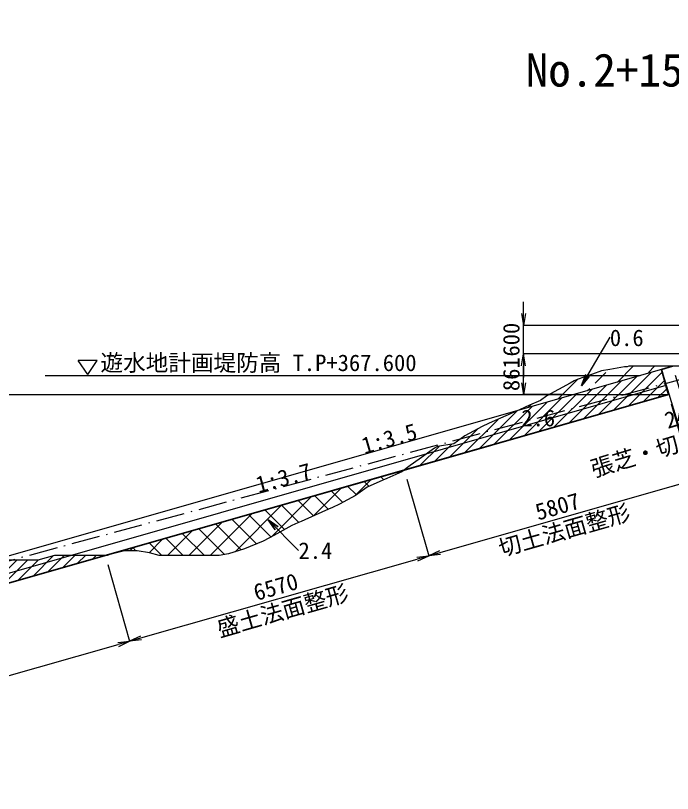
# Model space of a CAD drawing. Header units: millimetres. Extents: x -23295 to 84900, y -241468 to 58400.
# Drawn here: x 29455 to 43330, y -218498 to -202057 of the extents above; entities that cross this region are included whole.
import ezdxf
from ezdxf.enums import TextEntityAlignment as Align

# ---------------------------------------------------------------- set-up
doc = ezdxf.new("R2010")
doc.units = ezdxf.units.MM
doc.header["$LTSCALE"] = 100
doc.header["$PDSIZE"] = 300
doc.linetypes.add('SXF_一点短鎖線', pattern=[9.25, 6, -1.5, 0.25, -1.5])
doc.layers.get('Defpoints').update_dxf_attribs({"color": 191})
for name, color, linetype, lineweight in [('D-BGD', 7, 'Continuous', 13), ('D-BYP-STR6', 2, 'SXF_一点短鎖線', 13), ('D-STR-DIM', 7, 'Continuous', 13), ('D-STR-HTXT', 7, 'Continuous', 13), ('D-STR-STR8', 3, 'Continuous', 25), ('D-STR-STR9', 1, 'Continuous', 25), ('D-STR-STRC', 7, 'Continuous', 13), ('D-STR-TXT', 7, 'Continuous', 13), ('D-TTL-TXT', 7, 'Continuous', 13), ('切土法面整形', 4, 'Continuous', 13), ('床堀', 3, 'Continuous', 13), ('掘削', 4, 'Continuous', 13), ('盛土(2.5≦W＜4.0)', 5, 'Continuous', 13), ('盛土(W＜2.5)', 5, 'Continuous', 13), ('盛土法面整形', 1, 'Continuous', 13)]:
    doc.layers.add(name, color=color, linetype=linetype, lineweight=lineweight)
doc.styles.add('MS ゴシック', font='MS Gothic.ttf')
doc.styles.add('ＭＳ ゴシック', font='MS Gothic.ttf')
doc.dimstyles.new('DIM-100-F', dxfattribs={"dimscale": 100, "dimtxt": 3.5, "dimasz": 2.5, "dimexe": 0, "dimexo": 2, "dimgap": 0.8, "dimtad": 1, "dimdec": 0, "dimzin": 0, "dimdsep": 46, "dimtxsty": 'MS ゴシック', "dimblk": 'OPEN', "dimcen": 0.1, "dimclrd": 256, "dimclre": 256, "dimclrt": 256, "dimaunit": 1, "dimadec": 4, "dimazin": 0, "dimtfac": 1, "dimtdec": 0, "dimtmove": 2, "dimatfit": 3, "dimldrblk": 'OPEN', "dimfxl": 1, "dimtolj": 1, "dimtzin": 0, "dimlwd": -1, "dimlwe": -1, "dimarcsym": 0})
pattern_1 = [(45, (-164286.73, 141129.43), (-112.2532, 112.2532), [])]

# ---------------------------------------------------------------- blocks, each defined once
blk = doc.blocks.new('_Open')
at = {"color": 0, "linetype": 'ByBlock', "lineweight": -2}
for p, q in [((-1, 0.167), (0, 0)), ((-1, -0.167), (0, 0)), ((0, 0), (-1, 0))]:
    blk.add_line(p, q, dxfattribs=at)
blk = doc.blocks.new('*D208')
at = {"layer": 'Defpoints', "color": 0, "transparency": 16777216}
for p in [(30296, -197768), (30814, -199581), (20086, -200685)]:
    blk.add_point(p, dxfattribs=at)
at = {"layer": '切土法面整形', "transparency": 16777216}
for p, q in [((30351, -197960), (30814, -199581)), ((20844, -202429), (30574, -199649)), ((20141, -200877), (20604, -202498))]:
    blk.add_line(p, q, dxfattribs=at)
at = {"layer": '切土法面整形', "transparency": 16777216, "xscale": 250, "yscale": 250, "zscale": 250}
for p, rotation in [((30814, -199581), 15.94539589968122), ((20604, -202498), 195.9453958996812)]:
    blk.add_blockref('_Open', p, dxfattribs=dict(at, rotation=rotation))
at = {"layer": '切土法面整形', "transparency": 16777216, "char_height": 350, "attachment_point": 5, "rotation": 15.9454, "style": 'MS ゴシック'}
for s, insert in [('\\A1;10619', (25639, -200794)), ('\\A1;切土法面整形', (25788, -201314))]:
    blk.add_mtext(s, dxfattribs=dict(at, insert=insert))
blk = doc.blocks.new('*D219')
at = {"layer": 'D-STR-DIM', "transparency": 16777216}
for p, q in [((45311, -209207), (40183, -209207)), ((40183, -209818), (40183, -209457)), ((41045, -210068), (40183, -210068))]:
    blk.add_line(p, q, dxfattribs=at)
at = {"layer": 'Defpoints', "color": 0, "transparency": 16777216}
for p in [(40183, -209207), (45511, -209207), (41245, -210068)]:
    blk.add_point(p, dxfattribs=at)
at = {"layer": 'D-STR-DIM', "transparency": 16777216, "xscale": 250, "yscale": 250, "zscale": 250}
for p, rotation in [((40183, -209207), 90), ((40183, -210068), 270)]:
    blk.add_blockref('_Open', p, dxfattribs=dict(at, rotation=rotation))
at = {"layer": 'D-STR-DIM', "transparency": 16777216, "insert": (39928, -209637), "char_height": 350, "attachment_point": 5, "rotation": 90, "style": 'MS ゴシック'}
blk.add_mtext('\\A1;861', dxfattribs=at)
blk = doc.blocks.new('*D222')
at = {"layer": 'D-STR-DIM', "transparency": 16777216}
for p, q in [((40183, -208357), (40183, -208107)), ((45925, -208607), (40183, -208607)), ((40183, -209207), (40183, -208607)), ((45311, -209207), (40183, -209207)), ((40183, -209457), (40183, -209707))]:
    blk.add_line(p, q, dxfattribs=at)
at = {"layer": 'Defpoints', "color": 0, "transparency": 16777216}
for p in [(40183, -208607), (46125, -208607), (45511, -209207)]:
    blk.add_point(p, dxfattribs=at)
at = {"layer": 'D-STR-DIM', "transparency": 16777216, "xscale": 250, "yscale": 250, "zscale": 250}
for p, rotation in [((40183, -208607), 270), ((40183, -209207), 90)]:
    blk.add_blockref('_Open', p, dxfattribs=dict(at, rotation=rotation))
at = {"layer": 'D-STR-DIM', "transparency": 16777216, "insert": (39928, -208907), "char_height": 350, "attachment_point": 5, "rotation": 90, "style": 'MS ゴシック'}
blk.add_mtext('\\A1;600', dxfattribs=at)
blk = doc.blocks.new('*D232')
at = {"layer": 'Defpoints', "color": 0, "transparency": 16777216}
for p in [(31346, -213468), (31864, -215281), (20086, -216685)]:
    blk.add_point(p, dxfattribs=at)
at = {"layer": '切土法面整形', "transparency": 16777216}
for p, q in [((31401, -213660), (31864, -215281)), ((20844, -218429), (31623, -215349)), ((20141, -216877), (20604, -218498))]:
    blk.add_line(p, q, dxfattribs=at)
at = {"layer": '切土法面整形', "transparency": 16777216, "xscale": 250, "yscale": 250, "zscale": 250}
for p, rotation in [((31864, -215281), 15.94539589957339), ((20604, -218498), 195.9453958995734)]:
    blk.add_blockref('_Open', p, dxfattribs=dict(at, rotation=rotation))
at = {"layer": '切土法面整形', "transparency": 16777216, "char_height": 350, "attachment_point": 5, "rotation": 15.9454, "style": 'MS ゴシック'}
for s, insert in [('\\A1;11710', (26164, -216644)), ('\\A1;切土法面整形', (26312, -217164))]:
    blk.add_mtext(s, dxfattribs=dict(at, insert=insert))
blk = doc.blocks.new('*D233')
at = {"layer": 'Defpoints', "color": 0, "transparency": 16777216}
for p in [(37663, -211663), (31346, -213468), (38181, -213476)]:
    blk.add_point(p, dxfattribs=at)
at = {"layer": '盛土法面整形', "transparency": 16777216}
for p, q in [((37718, -211855), (38181, -213476)), ((32104, -215212), (37940, -213545)), ((31401, -213660), (31864, -215281))]:
    blk.add_line(p, q, dxfattribs=at)
at = {"layer": '盛土法面整形', "transparency": 16777216, "xscale": 250, "yscale": 250, "zscale": 250}
for p, rotation in [((38181, -213476), 15.94539589957339), ((31864, -215281), 195.9453958995734)]:
    blk.add_blockref('_Open', p, dxfattribs=dict(at, rotation=rotation))
at = {"layer": '盛土法面整形', "transparency": 16777216, "char_height": 350, "attachment_point": 5, "rotation": 15.9454, "style": 'MS ゴシック'}
for s, insert in [('\\A1;{\\C1;6570', (34952, -214133)), ('\\A1;盛土法面整形}', (35101, -214655))]:
    blk.add_mtext(s, dxfattribs=dict(at, insert=insert))
blk = doc.blocks.new('*D239')
at = {"layer": 'Defpoints', "color": 0, "transparency": 16777216}
for p in [(43247, -210068), (37663, -211663), (43765, -211881)]:
    blk.add_point(p, dxfattribs=at)
at = {"layer": '切土法面整形', "transparency": 16777216}
for p, q in [((43302, -210260), (43765, -211881)), ((37718, -211855), (38181, -213476)), ((38421, -213407), (43524, -211949))]:
    blk.add_line(p, q, dxfattribs=at)
at = {"layer": '切土法面整形', "transparency": 16777216, "xscale": 250, "yscale": 250, "zscale": 250}
for p, rotation in [((43765, -211881), 15.94539589957339), ((38181, -213476), 195.9453958995734)]:
    blk.add_blockref('_Open', p, dxfattribs=dict(at, rotation=rotation))
at = {"layer": '切土法面整形', "transparency": 16777216, "char_height": 350, "attachment_point": 5, "rotation": 15.9454, "style": 'MS ゴシック'}
for s, insert in [('\\A1;5807', (40903, -212433)), ('\\A1;切土法面整形', (41051, -212953))]:
    blk.add_mtext(s, dxfattribs=dict(at, insert=insert))
blk = doc.blocks.new('*D240')
at = {"layer": 'Defpoints', "color": 0, "transparency": 16777216}
for p in [(43096, -209539), (43330, -209468), (44034, -211793)]:
    blk.add_point(p, dxfattribs=at)
at = {"layer": '切土法面整形', "transparency": 16777216}
for p, q in [((43154, -209730), (43800, -211864)), ((43388, -209659), (44034, -211793)), ((44274, -211721), (44513, -211648)), ((43800, -211864), (44034, -211793)), ((43561, -211937), (43322, -212009))]:
    blk.add_line(p, q, dxfattribs=at)
at = {"layer": '切土法面整形', "transparency": 16777216, "xscale": 250, "yscale": 250, "zscale": 250}
for p, rotation in [((44034, -211793), 196.8625062079203), ((43800, -211864), 16.86250620792022)]:
    blk.add_blockref('_Open', p, dxfattribs=dict(at, rotation=rotation))
at = {"layer": '切土法面整形', "transparency": 16777216, "char_height": 350, "attachment_point": 5, "rotation": 16.8625, "style": 'MS ゴシック'}
for s, insert in [('\\A1;張芝・切土法面整形}', (43680, -211046)), ('\\A1;{\\C4;245', (43523, -210526))]:
    blk.add_mtext(s, dxfattribs=dict(at, insert=insert))

msp = doc.modelspace()

# ---------------------------------------------------------------- hatches: boundary and pattern name
at = {"layer": '床堀'}
h = msp.add_hatch(dxfattribs=at)
h.set_pattern_fill('ANSI31', color=256, scale=50)
h.set_pattern_definition(pattern_1)
h.paths.add_polyline_path([(37662.7, -211663.1), (43246.6, -210067.7), (43095.5, -209538.8), (40061.7, -210405.6), (39810, -210518), (39522.2, -210646.5), (39443.8, -210681.5), (39307.4, -210742.4), (38945.5, -210940), (38711.4, -211108.5), (38368.8, -211167.9), (38304.1, -211201.6), (37979, -211435.5), (37792.1, -211569.9)])
h = msp.add_hatch(dxfattribs=at)
h.set_pattern_fill('ANSI31', color=256, scale=50)
h.set_pattern_definition(pattern_1)
h.paths.add_polyline_path([(28806.8, -213621.3), (22694.6, -215367.7), (16694.6, -215367.7), (18294.6, -216967.7), (19944.6, -216967.7), (20085.9, -216685), (31345.8, -213467.9), (31280.9, -213467.9), (31020.9, -213467.9), (30871.5, -213467.9), (30318, -213467.9), (30294.8, -213467.9), (30277.6, -213470.9), (29922.3, -213567.9), (29718.1, -213567.9), (29556.1, -213567.9), (29141.3, -213567.9), (28823.6, -213623)])
at = {"layer": '掘削'}
h = msp.add_hatch(dxfattribs=at)
h.set_pattern_fill('ANSI33', color=256, scale=100)
h.set_pattern_definition([(45, (-164286.73, 135129.4), (-449.0128, 449.0128), []), (45, (-163837.7, 135129.4), (-449.0128, 449.0128), [317.5, -158.75])])
h.paths.add_polyline_path([(40061.7, -210405.6), (43095.5, -209538.8), (43329.5, -209467.9), (43320.6, -209467.9), (42982.5, -209467.9), (42525.5, -209467.9), (42405.8, -209467.9), (42373.5, -209479.1), (42317.3, -209483.2), (42007.3, -209537), (41829.1, -209567.9), (41641.1, -209633.1), (41314, -209746.5), (41252.4, -209774), (41169.1, -209825.6), (40675.7, -210095.1), (40542.5, -210191), (40310.7, -210294.5), (40099, -210389)])
at = {"layer": '盛土(W＜2.5)'}
h = msp.add_hatch(dxfattribs=at)
h.set_pattern_fill('ANSI37', color=256, scale=100)
h.set_pattern_definition([(45, (-164286.73, 135129.43), (-224.5064, 224.5064), []), (135, (-164286.73, 135129.43), (-224.5064, -224.5064), [])])
h.paths.add_polyline_path([(31345.8, -213467.9), (37662.7, -211663.1), (37612.7, -211699), (37300.7, -211838.3), (37215.4, -211876.4), (36880.3, -212026), (36638.7, -212199.9), (36297.4, -212386.2), (36147.9, -212453), (36061.9, -212491.4), (35781.7, -212616.5), (35485.2, -212748.8), (35415.5, -212780), (35294.1, -212834.2), (34908.5, -213044.8), (34683, -213167.9), (34290.8, -213328.6), (33950.6, -213434), (33755.1, -213467.9), (33287.5, -213467.9), (33218.2, -213467.9), (33178.4, -213467.9), (32852, -213467.9), (32601.6, -213467.9), (32485.8, -213467.9), (32284.2, -213412.8), (32024.9, -213367.9), (31753.3, -213367.9), (31448.2, -213451.2), (31387.1, -213467.9)])

# ---------------------------------------------------------------- linework, layer by layer
at = {"layer": 'D-BGD', "linetype": 'Continuous', "lineweight": 13}
msp.add_lwpolyline([(43559.3, -209467.9), (43320.6, -209467.9), (42982.5, -209467.9), (42525.5, -209467.9), (42405.8, -209467.9), (42373.5, -209479.1), (42317.3, -209483.2), (42007.3, -209537), (41829.1, -209567.9), (41641.1, -209633.1), (41314, -209746.5), (41252.4, -209774), (41169.1, -209825.6), (40675.7, -210095.1), (40542.5, -210191), (40310.7, -210294.5), (40099, -210389), (39810, -210518), (39522.2, -210646.5), (39443.8, -210681.5), (39307.4, -210742.4), (38945.5, -210940), (38711.4, -211108.5), (38368.8, -211167.9), (38304.1, -211201.6), (37979, -211435.5), (37792.1, -211569.9), (37612.7, -211699), (37300.7, -211838.3), (37215.4, -211876.4), (36880.3, -212026), (36638.7, -212199.9), (36297.4, -212386.2), (36147.9, -212453), (36061.9, -212491.4), (35781.7, -212616.5), (35485.2, -212748.8), (35415.5, -212780), (35294.1, -212834.2), (34908.5, -213044.8), (34683, -213167.9), (34290.8, -213328.6), (33950.6, -213434), (33755.1, -213467.9), (33287.5, -213467.9), (33218.2, -213467.9), (33178.4, -213467.9), (32852, -213467.9), (32601.6, -213467.9), (32485.8, -213467.9), (32284.2, -213412.8), (32024.9, -213367.9), (31753.3, -213367.9), (31448.2, -213451.2), (31387.1, -213467.9), (31280.9, -213467.9), (31020.9, -213467.9), (30871.5, -213467.9), (30318, -213467.9), (30294.8, -213467.9), (30277.6, -213470.9), (29922.3, -213567.9), (29718.1, -213567.9), (29556.1, -213567.9), (29141.3, -213567.9)], dxfattribs=at)
at = {"layer": 'D-BYP-STR6', "linetype": 'SXF_一点短鎖線'}
msp.add_lwpolyline([(63633.7, -214767.9), (52511.2, -209206.6), (45511.2, -209206.6), (19540.9, -216225.6)], dxfattribs=at)
at = {"layer": 'D-STR-HTXT', "linetype": 'Continuous'}
for p, q in [((31180.4, -209345.8), (30780.4, -209345.8)), ((30980.4, -209645.8), (30780.4, -209345.8)), ((30980.4, -209645.8), (31180.4, -209345.8)), ((30077.5, -209667.7), (42644.6, -209667.7))]:
    msp.add_line(p, q, dxfattribs=at)
at = {"layer": 'D-STR-HTXT'}
msp.add_line((22157.7, -210067.7), (43246.6, -210067.7), dxfattribs=at)
at = {"layer": 'D-STR-STR8'}
for p, q in [((43095.5, -209538.8), (43329.5, -209467.9)), ((43246.6, -210067.7), (43095.5, -209538.8)), ((37662.7, -211663.1), (43246.6, -210067.7))]:
    msp.add_line(p, q, dxfattribs=at)
msp.add_lwpolyline([(14894.8, -213567.9), (18294.6, -216967.7), (19944.6, -216967.7), (20085.9, -216685), (31345.8, -213467.9)], dxfattribs=at)
at = {"layer": 'D-STR-STR9'}
msp.add_line((31345.8, -213467.9), (37662.7, -211663.1), dxfattribs=at)
at = {"layer": 'D-STR-STRC', "ltscale": 0.2}
for p, q in [((43095.5, -209538.8), (19194.6, -216367.7)), ((43191.7, -209875.4), (43095.5, -209538.8)), ((43191.7, -209875.4), (19353.8, -216686.2))]:
    msp.add_line(p, q, dxfattribs=at)
at = {"layer": 'D-STR-STRC', "linetype": 'Continuous', "lineweight": 25}
for q in [(43191.7, -209875.4), (19446.6, -216867.7)]:
    msp.add_line((43246.6, -210067.7), q, dxfattribs=at)

# ---------------------------------------------------------------- texts
at = {"layer": 'D-STR-TXT', "ltscale": 0.01, "style": 'ＭＳ ゴシック'}
msp.add_text('遊水地計画堤防高 T.P+367.600', height=350, dxfattribs=at).set_placement((31249, -209570.8))
at = {"layer": 'D-STR-TXT', "style": 'ＭＳ ゴシック'}
msp.add_text('1:3.5', height=350, rotation=15.9454, dxfattribs=at).set_placement((36824.3, -211327.6))
msp.add_text('1:3.7', height=350, rotation=15.124, dxfattribs=at).set_placement((35188.2, -212096.6), align=Align.BOTTOM_CENTER)
at = {"layer": 'D-TTL-TXT', "style": 'MS ゴシック'}
msp.add_text('No.2+15.166', height=700, dxfattribs=at).set_placement((42850, -203767.8), align=Align.BOTTOM_CENTER)
at = {"layer": '床堀', "style": 'ＭＳ ゴシック'}
msp.add_text('2.6', height=350, dxfattribs=at).set_placement((40851.9, -210738.8), align=Align.RIGHT)
at = {"layer": '掘削', "style": 'ＭＳ ゴシック'}
msp.add_text('0.6', height=350, dxfattribs=at).set_placement((42721.9, -209042.9), align=Align.RIGHT)
at = {"layer": '盛土(2.5≦W＜4.0)', "style": 'ＭＳ ゴシック'}
msp.add_text('2.4', height=350, dxfattribs=at).set_placement((35431.6, -213365.9), align=Align.MIDDLE_LEFT)

# ---------------------------------------------------------------- dimensions: what is measured, and where the dimension line sits
at = {"layer": 'D-STR-DIM'}
for base, p1, p2, picture, middle in [((40183.3, -208606.6), (45511.2, -209206.6), (46124.8, -208606.6), '*D222', (39928.3, -208906.6)), ((40183.3, -209206.6), (41244.6, -210067.7), (45511.2, -209206.6), '*D219', (39928.3, -209637.1))]:
    dim = msp.add_linear_dim(base=base, p1=p1, p2=p2, angle=90, dimstyle='DIM-100-F', override={"dimtix": 1}, dxfattribs=at)
    dim.commit()
    dim.dimension.update_dxf_attribs({"geometry": picture, "text_midpoint": middle})
at = {"layer": '切土法面整形'}
for base, p1, p2, picture, middle in [((30814.2, -199580.7), (20085.9, -200685), (30296.2, -197767.8), '*D208', (25709, -201039.3)), ((43764.6, -211880.5), (37662.7, -211663.1), (43246.6, -210067.7), '*D239', (40972.6, -212678.3)), ((31863.8, -215280.8), (20085.9, -216685), (31345.8, -213467.9), '*D232', (26233.8, -216889.3))]:
    dim = msp.add_linear_dim(base=base, p1=p1, p2=p2, angle=195.9454, text='<>\\X切土法面整形', dimstyle='DIM-100-F', dxfattribs=at)
    dim.commit()
    dim.dimension.update_dxf_attribs({"geometry": picture, "text_midpoint": middle})
dim = msp.add_linear_dim(base=(44034.4, -211793.4), p1=(43095.5, -209538.8), p2=(43329.5, -209467.9), angle=16.86251, text='{\\C4;<>\\X張芝・切土法面整形}', dimstyle='DIM-100-F', override={"dimtix": 1}, dxfattribs=at)
dim.commit()
dim.dimension.update_dxf_attribs({"geometry": '*D240', "text_midpoint": (43596.5, -210770.1), "dimtype": 161})
at = {"layer": '盛土法面整形'}
dim = msp.add_linear_dim(base=(38180.6, -213476), p1=(31345.8, -213467.9), p2=(37662.7, -211663.1), angle=195.9454, text='{\\C1;<>\\X盛土法面整形}', dimstyle='DIM-100-F', dxfattribs=at)
dim.commit()
dim.dimension.update_dxf_attribs({"geometry": '*D233', "text_midpoint": (35022.2, -214378.4)})

# ---------------------------------------------------------------- leaders
at = {"layer": '掘削'}
msp.add_leader([(41408.9, -209879.6), (42015.6, -208855.1)], dimstyle='DIM-100-F', override={"dimgap": 0.8, "dimtad": 0, "dimarcsym": 2}, dxfattribs=at)
at = {"layer": '盛土(2.5≦W＜4.0)'}
msp.add_leader([(34794, -212715.1), (35431.6, -213365.9)], dimstyle='DIM-100-F', override={"dimgap": 0.8, "dimtad": 0, "dimarcsym": 2}, dxfattribs=at)

doc.saveas('drawing.dxf')
